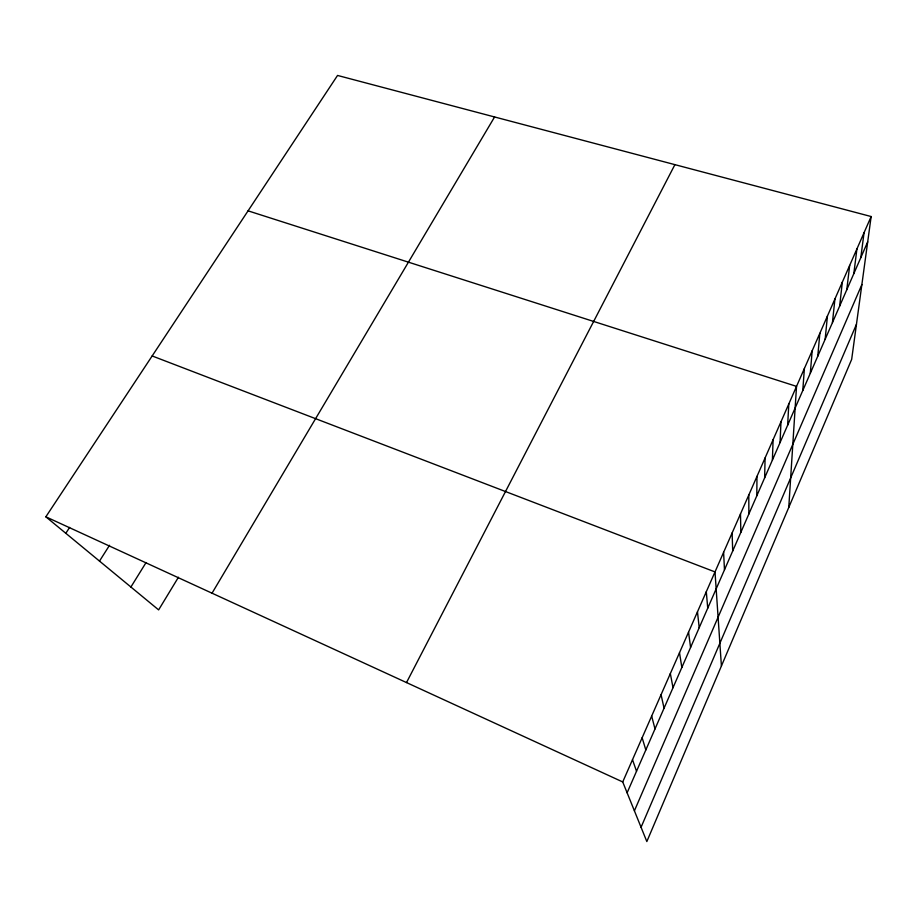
<?xml version="1.0" encoding="UTF-8"?>
<svg xmlns="http://www.w3.org/2000/svg" width="917" height="917" viewBox="0 0 917 917"><rect width="100%" height="100%" fill="white"/><g stroke="black" fill="none" stroke-linecap="round" stroke-linejoin="round"><path stroke-width="1.38" d="M756.8 495.822L756.983 476.37M764.64 477.86L765.087 457.938M772.401 460.093L773.088 439.724M780.069 442.533L780.986 421.74M787.646 425.179L788.803 403.95M788.769 507.456L796.529 386.378L248.071 210.841M802.776 390.539L804.392 368.474M810.319 373.253L812.164 350.798M817.781 356.174L819.844 333.318M825.151 339.29L827.432 316.044M832.441 322.589L834.928 298.976M839.651 306.083L842.333 282.115M846.781 289.761L849.669 265.437M853.83 273.61L856.914 248.943M860.799 257.654L864.066 232.643M871.15 216.538L851.675 359.361L646.84 841.554L622.723 781.949L45.85 516.81L337.548 75.446L871.15 216.538L622.723 781.949M641.063 827.283L856.455 324.32M634.404 810.811L861.877 284.557M627.113 792.792L867.7 241.859M406.506 682.569L674.912 164.647M212.033 593.196L494.595 116.963M178.437 577.24L158.63 609.897L45.85 516.81M130.902 587.018L146.044 562.591M99.495 561.089L109.536 545.283M65.806 533.281L69.646 527.401M152.153 355.956L715.008 571.921L721.415 666.017M632.501 759.7L636.524 771.243M642.141 737.749L645.82 749.957M651.666 716.085L655.002 728.946M661.065 694.696L664.057 708.188M670.338 673.582L673.009 687.693M679.497 652.732L681.847 667.45M688.541 632.145L690.581 647.448M697.47 611.822L699.212 627.698M706.296 591.752L707.741 608.177M723.605 552.343L724.476 569.835M732.11 532.995L732.706 551.002M740.5 513.898L740.833 532.387M748.799 495.02L748.857 514.001"/></g></svg>
